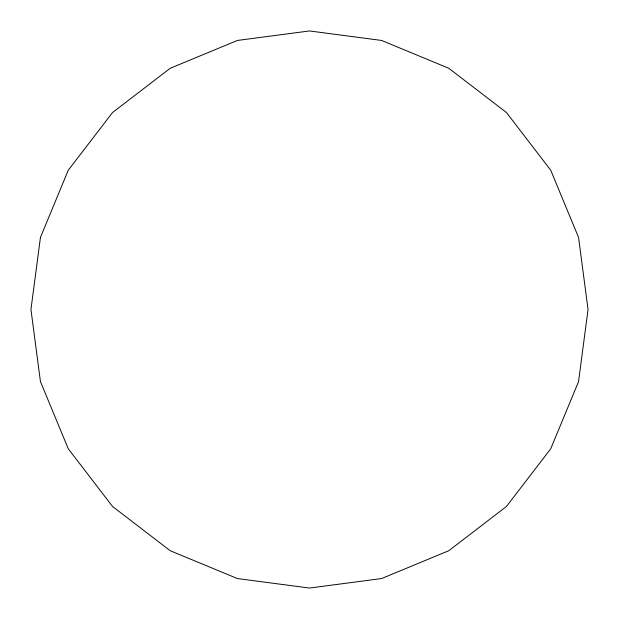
<?xml version="1.0" encoding="UTF-8"?>
<svg xmlns="http://www.w3.org/2000/svg" width="619" height="619" viewBox="0 0 619 619"><rect width="100%" height="100%" fill="white"/><g stroke="black" fill="none" stroke-linecap="round" stroke-linejoin="round"><path stroke-width="0.93" d="M40.444 237.41L30.95 309.5L40.444 381.59L68.268 448.775L112.534 506.466L170.225 550.732L237.41 578.556L309.5 588.05L381.59 578.556L448.775 550.732L506.466 506.466L550.732 448.775L578.556 381.59L588.05 309.5L578.556 237.41L550.732 170.225L506.466 112.534L448.775 68.268L381.59 40.444L309.5 30.95L237.41 40.444L170.225 68.268L112.534 112.534L68.268 170.225L40.444 237.41"/></g></svg>
